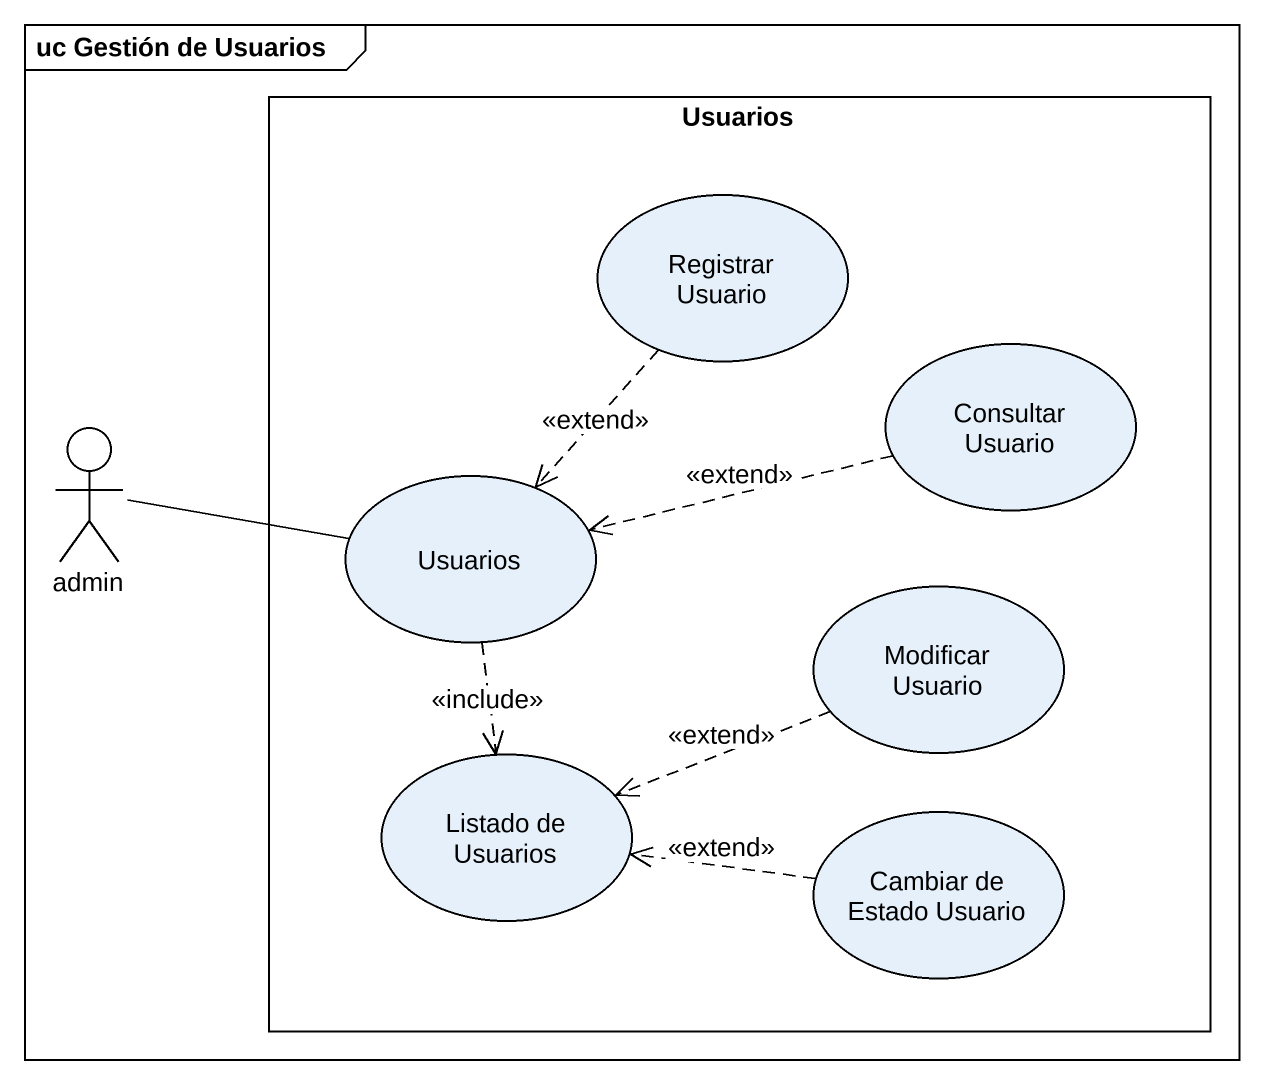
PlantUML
@startuml
mainframe uc Gestión de Usuarios
rectangle Usuarios {
  usecase "Registrar Usuario" as Registrar_Usuario
  usecase "Consultar Usuario" as Consultar_Usuario
  usecase "Usuarios" as Usuarios_2
  usecase "Modificar Usuario" as Modificar_Usuario
  usecase "Listado de Usuarios" as Listado_de_Usuarios
  usecase "Cambiar de Estado Usuario" as Cambiar_de_Estado_Usuario
}
actor admin
Registrar_Usuario ..> Usuarios_2 : <<extend>>
Consultar_Usuario .left.> Usuarios_2 : <<extend>>
admin -right- Usuarios_2
Usuarios_2 ..> Listado_de_Usuarios : <<include>>
Modificar_Usuario .left.> Listado_de_Usuarios : <<extend>>
Cambiar_de_Estado_Usuario .left.> Listado_de_Usuarios : <<extend>>
@enduml
